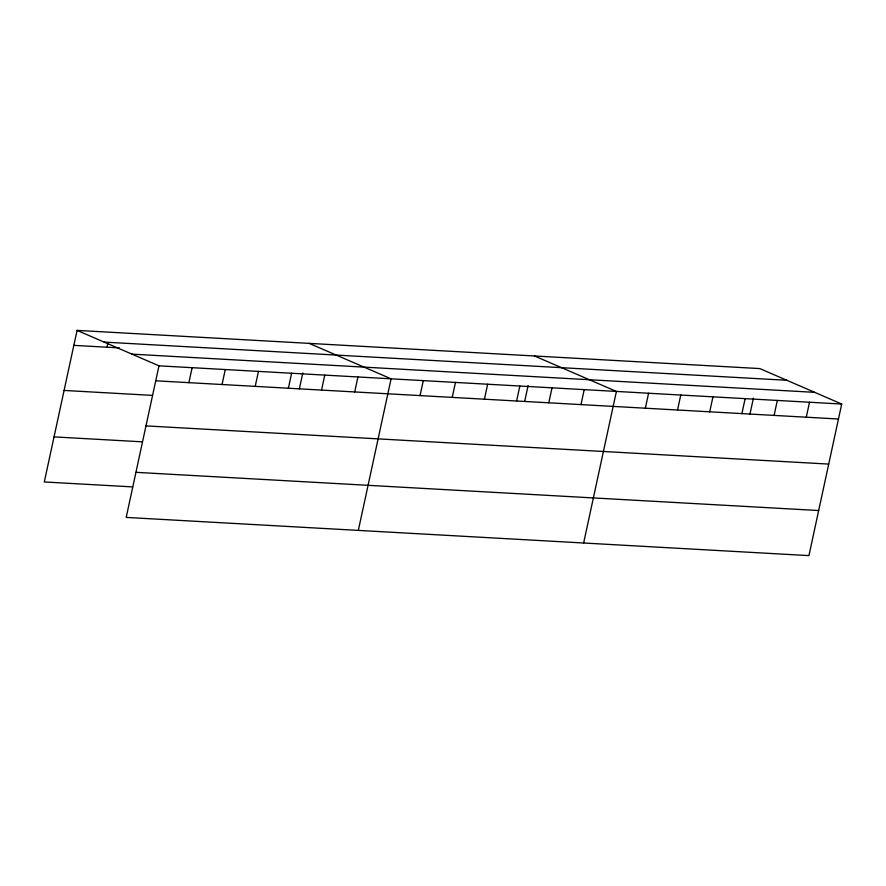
<?xml version="1.0" encoding="UTF-8"?>
<svg xmlns="http://www.w3.org/2000/svg" width="886" height="886" viewBox="0 0 886 886"><rect width="100%" height="100%" fill="white"/><g stroke="black" fill="none" stroke-linecap="round" stroke-linejoin="round"><path stroke-width="1.33" d="M77.071 330.389L158.971 365.829L126.189 517.413L808.929 555.611L841.7 404.038L759.811 368.587L77.071 330.389L44.3 481.962L132.734 486.912M106.996 347.223L107.804 343.469M188.895 382.663L192.129 367.69M222.054 384.513L225.288 369.54M255.212 386.374L258.446 371.4M288.371 388.234L291.616 373.25M299.368 388.843L302.813 372.94M321.54 390.084L324.774 375.11M354.699 391.944L357.933 376.96M358.321 530.404L391.091 378.82L309.203 343.38M420.042 395.599L423.286 380.626M452.225 397.404L455.47 382.42M484.42 399.198L487.654 384.225M516.604 401.004L519.838 386.019M524.667 401.458L528.111 385.543M548.788 402.798L552.022 387.824M580.972 404.603L584.217 389.63M583.63 543.007L616.401 391.424L534.502 355.984M645.34 408.202L648.585 393.229M677.535 410.008L680.769 395.034M709.719 411.813L712.953 396.828M741.903 413.607L745.137 398.634M749.977 414.061L753.41 398.157M774.087 415.412L777.332 400.428M806.271 417.206L809.516 402.233M104.094 342.085L786.834 380.282M73.837 345.363L119.433 347.91M131.936 354.134L814.677 392.343M158.971 365.829L841.7 404.038M155.726 380.803L838.466 419.012M64.091 390.438L152.514 395.389M145.98 425.889L828.72 464.087M54.046 436.887L142.48 441.837M135.946 472.327L818.675 510.535"/></g></svg>
